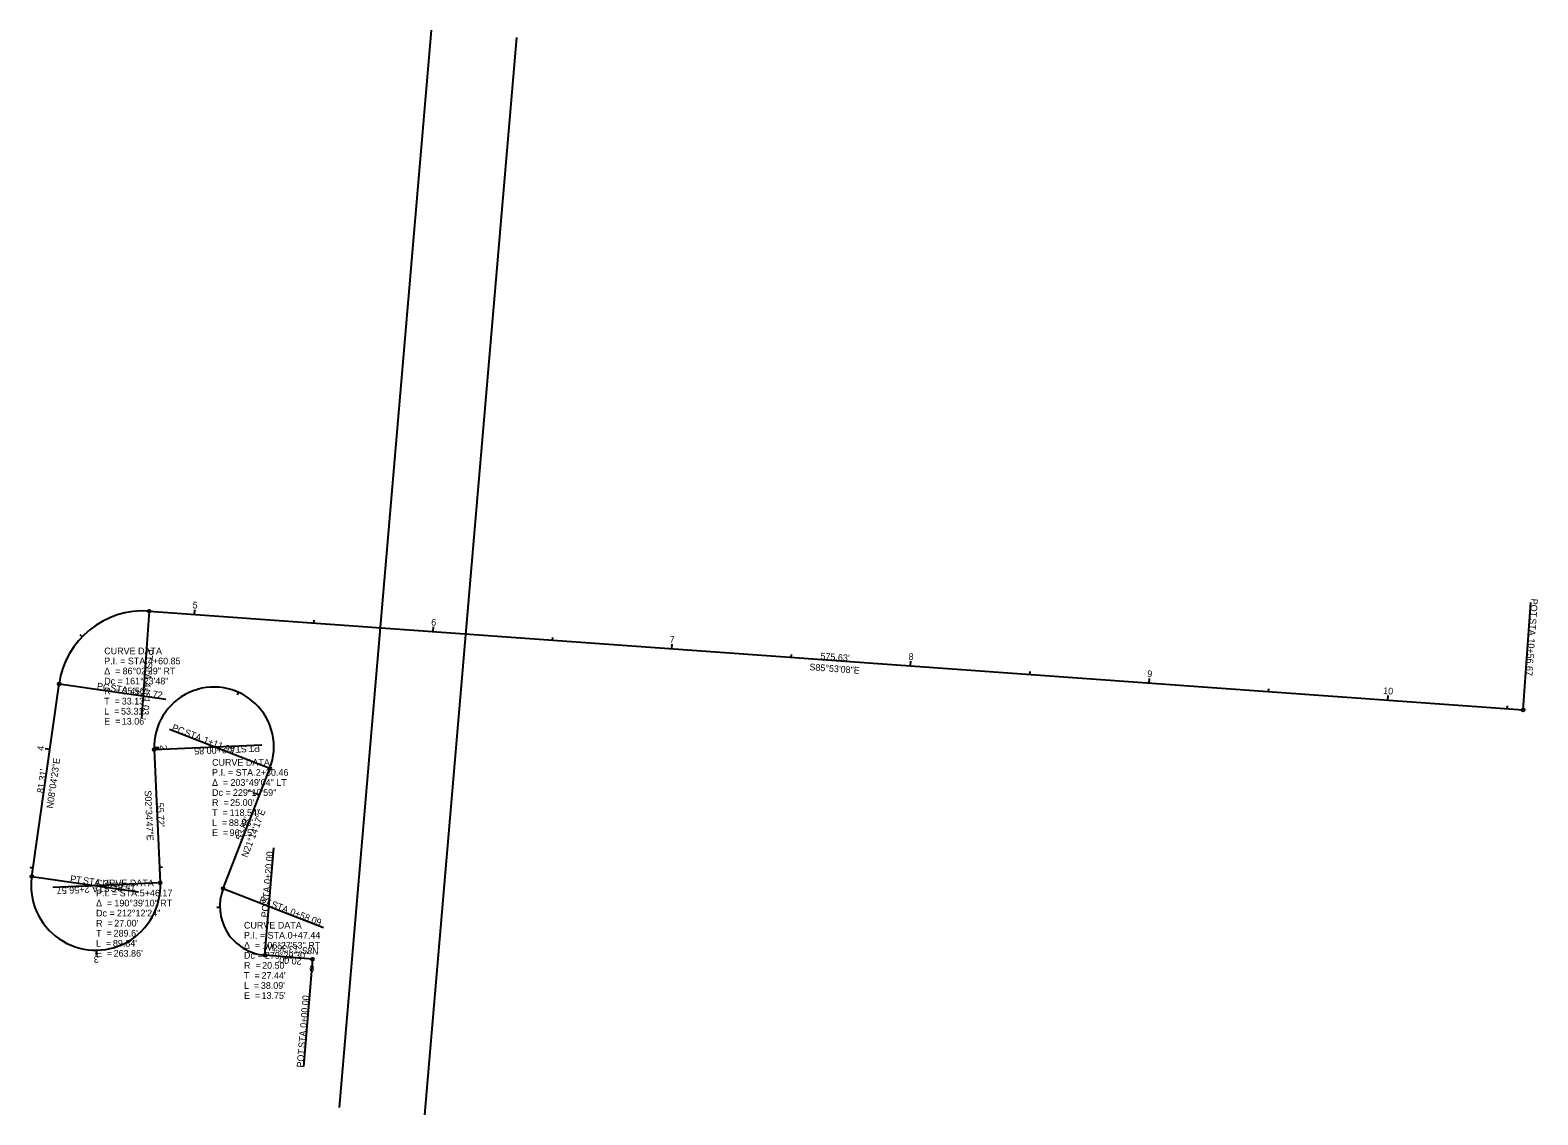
# Model space of a CAD drawing. Extents: x 1564260 to 1564890, y 632985 to 633439.
import ezdxf

# ---------------------------------------------------------------- set-up
doc = ezdxf.new("R2010")
doc.units = 0
for name, color, linetype in [('RD_X_Cells', 7, 'Continuous'), ('SN_X_Public', 7, 'Continuous'), ('SV_P_Control_Cells_Set', 7, 'Continuous'), ('SV_P_Mon_Cells_Set', 7, 'Continuous'), ('SV_X_Random_Point', 7, 'Continuous'), ('UT_X_Misc_Cells', 7, 'Continuous'), ('UT_X_Telecom_Cells', 7, 'Continuous')]:
    doc.layers.add(name, color=color, linetype=linetype)

msp = doc.modelspace()

# ---------------------------------------------------------------- linework, layer by layer
at = {"layer": 'SN_X_Public'}
for p, q in [((1564883.88, 633154.53), (1564887.11, 633199.41)), ((1564309.73, 633195.83), (1564306.5, 633150.94)), ((1564272.04, 633165.4), (1564316.59, 633159.08)), ((1564360.09, 633130.05), (1564318.15, 633146.35)), ((1564311.81, 633137.98), (1564356.77, 633140.01)), ((1564357.99, 633052.03), (1564361.74, 633096.87)), ((1564260.62, 633084.9), (1564305.17, 633078.58)), ((1564314.32, 633082.32), (1564269.37, 633080.3)), ((1564340.59, 633079.89), (1564382.54, 633063.58)), ((1564377.93, 633050.37), (1564374.18, 633005.52))]:
    msp.add_line(p, q, dxfattribs=at)
for centre in [(1564309.73, 633195.83), (1564272.04, 633165.4), (1564883.88, 633154.53), (1564311.81, 633137.98), (1564360.09, 633130.05), (1564260.62, 633084.9), (1564314.32, 633082.32), (1564340.59, 633079.89), (1564357.99, 633052.03), (1564377.93, 633050.37)]:
    msp.add_circle(centre, 0.6, dxfattribs=at)
at = {"layer": 'SV_P_Control_Cells_Set'}
for p, q in [((1564309.73, 633195.83), (1564883.88, 633154.53)), ((1564260.62, 633084.9), (1564272.04, 633165.4)), ((1564311.81, 633137.98), (1564314.32, 633082.32)), ((1564340.59, 633079.89), (1564360.09, 633130.05)), ((1564377.93, 633050.37), (1564357.99, 633052.03))]:
    msp.add_line(p, q, dxfattribs=at)
for centre, radius, start, end in [((1564307.18, 633160.42), 35.5, 85.88556, 171.92693), ((1564336.79, 633139.11), 25, 338.7619, 182.57975), ((1564287.35, 633081.11), 27, 171.92693, 2.57975), ((1564359.7, 633072.46), 20.5, 158.7619, 265.22665)]:
    msp.add_arc(centre, radius, start, end, dxfattribs=at)
at = {"layer": 'SV_X_Random_Point'}
for p, q in [((1564328.65, 633194.47), (1564328.79, 633196.46)), ((1564378.52, 633190.88), (1564378.61, 633192.08)), ((1564281.66, 633185.09), (1564280.8, 633185.93)), ((1564428.39, 633187.29), (1564428.54, 633189.29)), ((1564478.26, 633183.7), (1564478.35, 633184.9)), ((1564528.13, 633180.12), (1564528.28, 633182.11)), ((1564578.01, 633176.53), (1564578.09, 633177.73)), ((1564627.88, 633172.94), (1564628.02, 633174.94)), ((1564677.75, 633169.35), (1564677.83, 633170.55)), ((1564727.62, 633165.77), (1564727.76, 633167.76)), ((1564346.94, 633161.96), (1564346.45, 633160.86)), ((1564777.49, 633162.18), (1564777.58, 633163.38)), ((1564827.36, 633158.59), (1564827.5, 633160.59)), ((1564877.23, 633155), (1564877.32, 633156.2)), ((1564268.14, 633137.96), (1564266.16, 633138.24)), ((1564311.79, 633138.83), (1564313.79, 633138.86)), ((1564355.77, 633118.95), (1564353.91, 633119.67)), ((1564261.12, 633088.45), (1564259.93, 633088.62)), ((1564314.03, 633088.88), (1564315.22, 633088.94)), ((1564339.21, 633071.97), (1564338.01, 633071.94)), ((1564287.54, 633054.11), (1564287.56, 633052.11)), ((1564377.93, 633050.37), (1564377.76, 633048.37))]:
    msp.add_line(p, q, dxfattribs=at)
at = {"layer": 'UT_X_Telecom_Cells'}
for p, q in [((1564427.51, 633438.71), (1564389.04, 632988.35)), ((1564424.91, 632985.29), (1564463.38, 633435.65))]:
    msp.add_line(p, q, dxfattribs=at)

# ---------------------------------------------------------------- texts
at = {"layer": 'RD_X_Cells'}
for s, rotation, p in [('S85°53\'08"E', 355.88556, (1564585.55, 633171.17)), ('N08°04\'23"E', 81.92693, (1564269.48, 633113.23)), ('S02°34\'47"E', 272.57975, (1564307.78, 633120.86)), ('N21°14\'17"E', 68.7619, (1564350.7, 633092.64)), ('N85°13\'36"W', 175.22665, (1564380.63, 633054.96))]:
    msp.add_text(s, height=2.8, rotation=rotation, dxfattribs=at).set_placement(p)
at = {"layer": 'SN_X_Public'}
for s, rotation, p in [('POT', 265.88556, (1564887.28, 633201.15)), (' STA. ', 265.88556, (1564886.76, 633193.97)), ('10+56.67', 265.88556, (1564886.08, 633184.54)), ('PT', 265.88556, (1564308.63, 633179.96)), (' STA. ', 265.88556, (1564308.31, 633175.56)), ('PC', 351.92693, (1564287.7, 633163.22)), (' STA. ', 351.92693, (1564292.24, 633162.58)), ('4+81.03', 265.88556, (1564307.64, 633166.13)), ('4+27.72', 351.92693, (1564301.59, 633161.25)), ('PC', 338.7619, (1564318.92, 633146.1)), (' STA. ', 338.7619, (1564323.19, 633144.44)), ('1+11.92', 338.7619, (1564332, 633141.02)), (' STA. ', 182.57975, (1564351.49, 633139.73)), ('PT', 182.57975, (1564355.9, 633139.93)), ('2+00.85', 182.57975, (1564342.05, 633139.3)), ('0+20.00', 85.22665, (1564360.43, 633081.71)), ('PT', 351.92693, (1564276.49, 633082.69)), (' STA. ', 351.92693, (1564280.86, 633082.07)), ('3+46.41', 351.92693, (1564290.22, 633080.74)), ('2+56.57', 182.57975, (1564284.64, 633080.94)), (' STA. ', 182.57975, (1564294.08, 633081.37)), ('PC', 182.57975, (1564298.67, 633081.57)), (' STA. ', 85.22665, (1564359.64, 633072.29)), ('PT', 338.7619, (1564355.39, 633074.18)), ('PC', 85.22665, (1564359.26, 633067.72)), (' STA. ', 338.7619, (1564359.5, 633072.58)), ('0+58.09', 338.7619, (1564368.31, 633069.16)), ('0+00.00', 85.22665, (1564375.48, 633021.56)), (' STA. ', 85.22665, (1564374.69, 633012.14)), ('POT', 85.22665, (1564374.09, 633004.96))]:
    msp.add_text(s, height=2.8, rotation=rotation, dxfattribs=at).set_placement(p)
at = {"layer": 'SV_P_Mon_Cells_Set'}
for s, rotation, p in [("575.63'", 355.88556, (1564590.15, 633175.7)), ("81.31'", 81.92693, (1564265.5, 633119.65)), ("55.72'", 272.57975, (1564312.86, 633115.71)), ("53.82'", 68.7619, (1564348.29, 633099.8)), ("20.00'", 175.22665, (1564373.5, 633050.69))]:
    msp.add_text(s, height=2.8, rotation=rotation, dxfattribs=at).set_placement(p)
at = {"layer": 'SV_X_Random_Point'}
for s, rotation, p in [('5', 355.88556, (1564327.76, 633197.04)), ('6', 355.88556, (1564427.45, 633189.87)), ('7', 355.88556, (1564527.13, 633182.69)), ('8', 355.88556, (1564626.96, 633175.51)), ('9', 355.88556, (1564726.72, 633168.34)), ('10', 355.88556, (1564825.32, 633161.24)), ('2', 270.63449, (1564314.28, 633139.91)), ('4', 81.92693, (1564265.52, 633137.28)), ('1', 68.7619, (1564353.11, 633119)), ('3', 180.41375, (1564288.6, 633051.62)), ('0', 175.22665, (1564378.83, 633047.78))]:
    msp.add_text(s, height=2.8, rotation=rotation, dxfattribs=at).set_placement(p)
at = {"layer": 'UT_X_Misc_Cells'}
for s, p in [('CURVE DATA', (1564290.88, 633177.82)), ('Δ  = ', (1564290.88, 633169.42)), ('P.I. = STA. ', (1564290.88, 633173.62)), ('86°02\'29" RT', (1564298.56, 633169.42)), ('4+60.85', (1564309.15, 633173.62)), ('Dc = ', (1564290.88, 633165.22)), ('161°23\'48"', (1564299.62, 633165.22)), ('T  = ', (1564290.88, 633156.82)), ('R  = ', (1564290.88, 633161.02)), ("33.13'", (1564298.22, 633156.82)), ("35.50'", (1564298.47, 633161.02)), ('L  = ', (1564290.88, 633152.62)), ("53.31'", (1564297.92, 633152.62)), ('E  = ', (1564290.88, 633148.42)), ("13.06'", (1564298.22, 633148.42)), ('CURVE DATA', (1564335.95, 633131.22)), ('P.I. = STA. ', (1564335.95, 633127.02)), ('2+30.46', (1564354.22, 633127.02)), ('Δ  = ', (1564335.95, 633122.82)), ('Dc = ', (1564335.95, 633118.62)), ('203°49\'04" LT', (1564343.63, 633122.82)), ('229°10\'59"', (1564344.69, 633118.62)), ('R  = ', (1564335.95, 633114.42)), ("25.00'", (1564343.53, 633114.42)), ('T  = ', (1564335.95, 633110.22)), ('L  = ', (1564335.95, 633106.02)), ("88.93'", (1564342.99, 633106.02)), ("118.54'", (1564343.29, 633110.22)), ('E  = ', (1564335.95, 633101.82)), ("96.15'", (1564343.29, 633101.82)), ('CURVE DATA', (1564287.47, 633080.81)), ('P.I. = STA. ', (1564287.47, 633076.61)), ('5+46.17', (1564305.74, 633076.61)), ('Δ  = ', (1564287.47, 633072.41)), ('Dc = ', (1564287.47, 633068.21)), ('190°39\'10" RT', (1564295.15, 633072.41)), ('212°12\'24"', (1564296.21, 633068.21)), ('R  = ', (1564287.47, 633064.01)), ("27.00'", (1564295.05, 633064.01)), ('CURVE DATA', (1564349.29, 633063.16)), ('T  = ', (1564287.47, 633059.81)), ('L  = ', (1564287.47, 633055.61)), ("89.84'", (1564294.51, 633055.61)), ("289.6'", (1564294.81, 633059.81)), ('P.I. = STA. ', (1564349.29, 633058.96)), ('0+47.44', (1564367.56, 633058.96)), ('E  = ', (1564287.47, 633051.41)), ("263.86'", (1564294.81, 633051.41)), ('Δ  = ', (1564349.29, 633054.76)), ('Dc = ', (1564349.29, 633050.56)), ('106°27\'53" RT', (1564356.97, 633054.76)), ('279°29\'30"', (1564358.03, 633050.56)), ('R  = ', (1564349.29, 633046.36)), ("20.50'", (1564356.88, 633046.36)), ('T  = ', (1564349.29, 633042.16)), ('L  = ', (1564349.29, 633037.96)), ("38.09'", (1564356.33, 633037.96)), ("27.44'", (1564356.63, 633042.16)), ('E  = ', (1564349.29, 633033.76)), ("13.75'", (1564356.63, 633033.76))]:
    msp.add_text(s, height=2.8, dxfattribs=at).set_placement(p)

doc.saveas('drawing.dxf')
